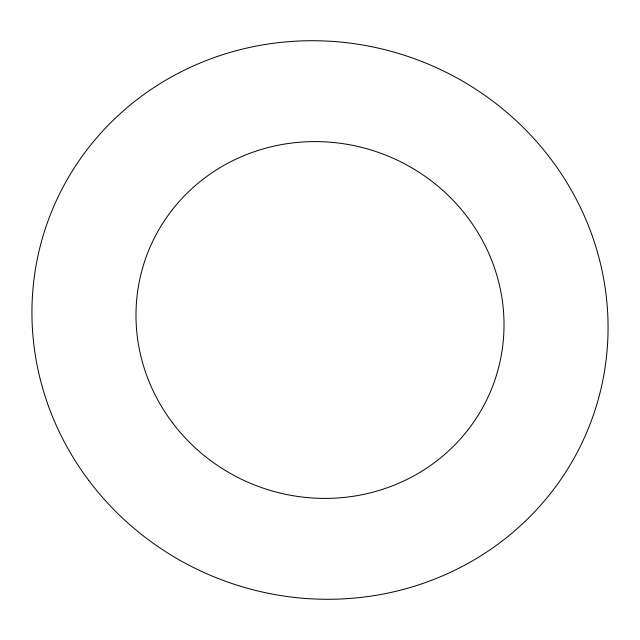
<?xml version="1.0" encoding="UTF-8"?>
<svg xmlns="http://www.w3.org/2000/svg" width="640" height="640" viewBox="0 0 640 640"><rect width="100%" height="100%" fill="white"/><g stroke="black" fill="none" stroke-linecap="round" stroke-linejoin="round"><path stroke-width="0.96" d="M88.808 480.512A289.464 277.824 20.5 0 0 584.416 437.672A289.464 277.824 20.5 0 0 286.776 41.816A289.464 277.824 20.5 0 0 88.808 480.512M172.312 422.536A184.912 177.48 20.5 0 0 488.912 395.168A184.912 177.48 20.5 0 0 298.776 142.296A184.912 177.48 20.5 0 0 172.312 422.536"/></g></svg>
